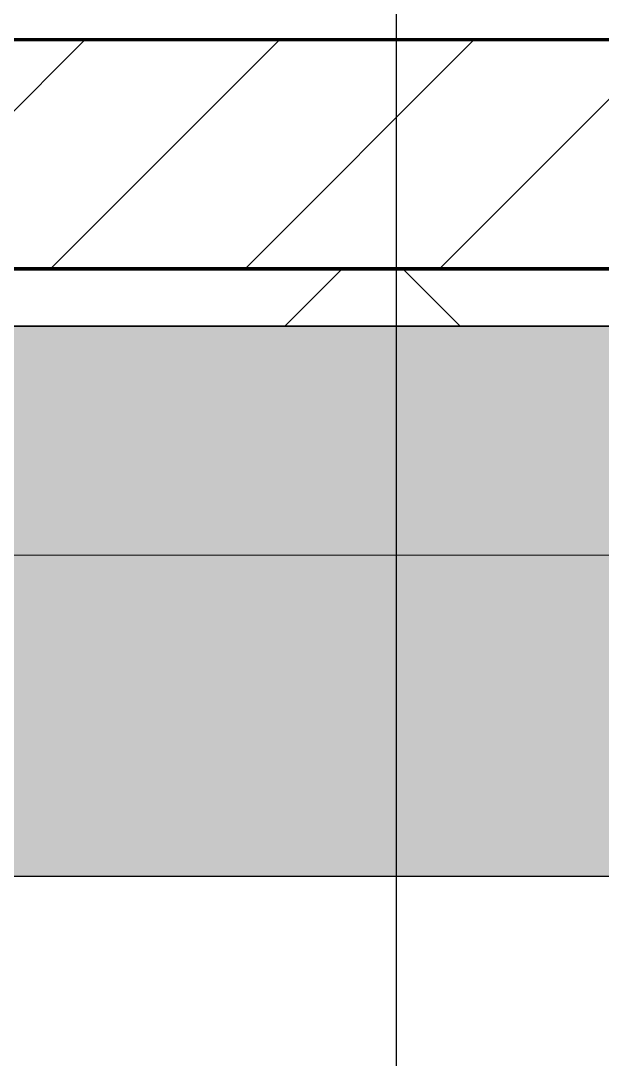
# Model space of a CAD drawing. Header units: millimetres. Extents: x -794334 to -714814, y -17806 to 22403.
# Drawn here: x -763770 to -763262, y 9255 to 10160 of the extents above; entities that cross this region are included whole.
import ezdxf
from ezdxf.xclip import XClip

# ---------------------------------------------------------------- set-up
doc = ezdxf.new("R2010")
doc.units = ezdxf.units.MM
doc.header["$XCLIPFRAME"] = 0
for name, color, linetype, lineweight in [('A-ANNO-NOTE', 3, 'Continuous', 25), ('A-GENM', 1, 'Continuous', 9), ('A-GLAZ-CURT', 2, 'Continuous', 9), ('A-WALL', 5, 'Continuous', 35), ('A-WALL-FNSH', 2, 'Continuous', 35), ('A-WALL-PATT', 1, 'Continuous', 35)]:
    doc.layers.add(name, color=color, linetype=linetype, lineweight=lineweight)
doc.layers.add('A11_ALU.SOLID SHEET', color=2, linetype='Continuous')

# ---------------------------------------------------------------- blocks, each defined once
blk = doc.blocks.new('PPLS-PP19_Custom Tile Pattern - Custom Tile Pattern-V88-4252-01 ENLARGED CONCOURSE LEVEL - REFLECTED CEILING PLAN - SHEET 3')
at = {"layer": 'A-GLAZ-CURT'}
for p, q in [((-300, 0), (300, 0)), ((300, 0), (-300, 0)), ((195.99, 0), (213.31, 0)), ((213.31, 0), (195.99, 0)), ((230.06, 0), (300, 0)), ((-300, -50), (300, -50)), ((300, -50), (-300, -50))]:
    blk.add_line(p, q, dxfattribs=at)
for points, knots in [([(-115.82, 0), (-114.96, 0), (-110.41, 0), (-96.78, 0), (-71.33, 0), (-42.53, 0), (-12.78, 0), (4.23, 0), (9.64, 0), (10.14, 0), (10.18, 0)], [-5724.064692, -5724.064692, -5724.064692, -5724.064692, -5430.283136, -5103.229623, -4799.173296, -4065.652676, -3589.737505, -3285.047089, -3066.359526, -3044.715262, -3044.715262, -3044.715262, -3044.715262]), ([(-18.17, 0), (-21.02, 0), (-28.43, 0), (-40, 0), (-56.24, 0), (-71.7, 0), (-80.81, 0), (-84.95, 0)], [-2313.983599, -2313.983599, -2313.983599, -2313.983599, -2125.455881, -1792.521578, -1466.981642, -1208.454564, -991.07689, -991.07689, -991.07689, -991.07689]), ([(-84.94, 0), (-76.5, 0), (-62.89, 0), (-54.4, 0), (-48.53, 0), (-30.79, 0), (-18.03, 0), (8.61, 0), (15.02, 0), (22.91, 0), (31, 0), (39.04, 0), (51.19, 0), (58.74, 0), (61.34, 0), (61.45, 0)], [-4481.828581, -4481.828581, -4481.828581, -4481.828581, -4008.285538, -3689.699207, -3546.54457, -3315.260113, -2864.387349, -2439.246196, -2084.094819, -1956.422387, -1818.904206, -1645.594513, -1443.202566, -1228.752106, -1120.932285, -1120.932285, -1120.932285, -1120.932285]), ([(31.18, 0), (25.97, 0), (11.99, 0), (-16.92, 0), (-47.42, 0), (-65.77, 0), (-66.37, 0), (-66.38, 0)], [-4496.803627, -4496.803627, -4496.803627, -4496.803627, -4222.080604, -3745.412743, -2981.410125, -2542.574734, -2498.224237, -2498.224237, -2498.224237, -2498.224237]), ([(50.25, 0), (45.19, 0), (36, 0), (24.07, 0), (12.82, 0), (-2.9, 0), (-20.62, 0), (-32.81, 0), (-44.85, 0), (-51.43, 0), (-51.79, 0)], [-2579.643523, -2579.643523, -2579.643523, -2579.643523, -2313.748533, -2106.613311, -1925.670641, -1617.263037, -1290.787923, -1039.307308, -819.71621, -644.910881, -644.910881, -644.910881, -644.910881]), ([(-36.78, 0), (-32.43, 0), (-19.22, 0), (8.83, 0), (34.76, 0), (50.08, 0), (50.81, 0)], [-6191.144455, -6191.144455, -6191.144455, -6191.144455, -5862.463379, -5340.621928, -4573.028122, -4534.618034, -4534.618034, -4534.618034, -4534.618034]), ([(-17.02, 0), (-18.91, 0), (-26.13, 0), (-34.76, 0), (-36.04, 0)], [-9515.698015, -9515.698015, -9515.698015, -9515.698015, -9424.652049, -9182.880979, -9182.880979, -9182.880979, -9182.880979]), ([(-18.01, 0), (-18.14, 0), (-23.72, 0), (-30.57, 0), (-31.82, 0), (-32, 0)], [-3001.340775, -3001.340775, -3001.340775, -3001.340775, -2994.501669, -2698.150104, -2614.070998, -2614.070998, -2614.070998, -2614.070998]), ([(-30.76, 0), (-30.73, 0), (-29.99, 0), (-23.47, 0), (-15.75, 0), (-15.19, 0)], [-54176.191683, -54176.191683, -54176.191683, -54176.191683, -54157.274271, -53749.15266, -53717.791567, -53717.791567, -53717.791567, -53717.791567]), ([(-30.52, 0), (-27.11, 0), (-17.83, 0), (5.99, 0), (22.06, 0), (37.44, 0), (45.92, 0), (57.76, 0), (64.47, 0), (72.74, 0), (75.22, 0), (76.03, 0), (76.21, 0)], [-2323.618664, -2323.618664, -2323.618664, -2323.618664, -2142.497158, -1716.209403, -1206.526904, -1089.329421, -901.315459, -753.071572, -495.328968, -421.953223, -334.951786, -290.452333, -290.452333, -290.452333, -290.452333]), ([(-17.68, 0), (-18.14, 0), (-20.79, 0), (-25.97, 0), (-29.52, 0), (-30.21, 0)], [-54863.791857, -54863.791857, -54863.791857, -54863.791857, -54789.006179, -54461.685999, -54290.791712, -54290.791712, -54290.791712, -54290.791712]), ([(-28.57, 0), (-26.93, 0), (-22.69, 0), (-19.21, 0), (-17.54, 0)], [-5361.429781, -5361.429781, -5361.429781, -5361.429781, -5261.36855, -5162.858308, -5162.858308, -5162.858308, -5162.858308]), ([(9.32, 0), (9.08, 0), (7.65, 0), (2.57, 0), (-8.09, 0), (-14.33, 0), (-17.11, 0)], [-2922.926651, -2922.926651, -2922.926651, -2922.926651, -2882.788014, -2720.818881, -2518.50168, -2337.177794, -2337.177794, -2337.177794, -2337.177794]), ([(50.45, 0), (47.49, 0), (38.62, 0), (24.74, 0), (3.12, 0), (-11.25, 0), (-17.08, 0)], [-4259.967552, -4259.967552, -4259.967552, -4259.967552, -4098.545751, -3766.694881, -3333.063701, -3018.184942, -3018.184942, -3018.184942, -3018.184942]), ([(-17.07, 0), (-15.33, 0), (-9.26, 0), (2.08, 0), (13.15, 0), (21.24, 0), (24.62, 0), (24.72, 0), (24.72, 0)], [-5153.656734, -5153.656734, -5153.656734, -5153.656734, -5050.479954, -4785.90057, -4596.498881, -4445.288762, -4384.376941, -4376.041937, -4376.041937, -4376.041937, -4376.041937]), ([(8.33, 0), (8.19, 0), (7.18, 0), (0.32, 0), (-10.16, 0), (-16.93, 0)], [-3574.286521, -3574.286521, -3574.286521, -3574.286521, -3526.962355, -3285.499107, -2903.012179, -2903.012179, -2903.012179, -2903.012179]), ([(-16.02, 0), (-15.84, 0), (-14.88, 0), (-11.36, 0), (-7.66, 0), (-6.6, 0), (-6.44, 0)], [-56353.592234, -56353.592234, -56353.592234, -56353.592234, -56344.022017, -56303.229861, -56166.290093, -56124.392176, -56124.392176, -56124.392176, -56124.392176]), ([(30.82, 0), (29.27, 0), (20.14, 0), (5.26, 0), (-8.81, 0), (-16, 0)], [-10462.034656, -10462.034656, -10462.034656, -10462.034656, -10363.088938, -9884.23066, -9532.07602, -9532.07602, -9532.07602, -9532.07602]), ([(-15.19, 0), (-13.07, 0), (7.48, 0), (42.82, 0), (81.9, 0), (107.18, 0), (118.18, 0)], [-461.142613, -461.142613, -461.142613, -461.142613, -429.606584, -390.253598, -346.313304, -311.894639, -311.894639, -311.894639, -311.894639]), ([(-6.54, 0), (-6.73, 0), (-7.2, 0), (-7.6, 0), (-7.79, 0)], [-56009.792147, -56009.792147, -56009.792147, -56009.792147, -55949.290093, -55895.192118, -55895.192118, -55895.192118, -55895.192118]), ([(-2.63, 0), (-2.47, 0), (-1.22, 0), (4.92, 0), (15.97, 0), (22.54, 0), (24.49, 0)], [-226.825321, -226.825321, -226.825321, -226.825321, -220.269177, -206.416616, -198.214427, -187.717507, -187.717507, -187.717507, -187.717507]), ([(103.09, 0), (101.08, 0), (86.31, 0), (63.34, 0), (35.84, 0), (12, 0), (3.08, 0), (-1.67, 0), (-2.25, 0)], [-375.435014, -375.435014, -375.435014, -375.435014, -369.147452, -330.153101, -307.516438, -285.83788, -246.234814, -234.646884, -234.646884, -234.646884, -234.646884]), ([(24.69, 0), (24.54, 0), (20.99, 0), (15.48, 0), (10.8, 0), (9.63, 0)], [-4368.572414, -4368.572414, -4368.572414, -4368.572414, -4306.476363, -4080.000647, -3772.857994, -3772.857994, -3772.857994, -3772.857994]), ([(18.16, 0), (19.15, 0), (24.25, 0), (25.66, 0), (26.12, 0)], [-5700.113719, -5700.113719, -5700.113719, -5700.113719, -5554.232259, -5302.431367, -5302.431367, -5302.431367, -5302.431367]), ([(50.81, 0), (48.01, 0), (42.66, 0), (29.53, 0), (20.67, 0), (18.85, 0), (18.16, 0)], [-6501.890653, -6501.890653, -6501.890653, -6501.890653, -6314.283804, -6135.05769, -5972.647715, -5832.674503, -5832.674503, -5832.674503, -5832.674503]), ([(27.44, 0), (27.9, 0), (29.54, 0), (38.07, 0), (53.39, 0), (71.67, 0), (84.83, 0), (86.01, 0), (92.51, 0), (94.33, 0)], [-5037.309798, -5037.309798, -5037.309798, -5037.309798, -4887.603822, -4705.298446, -4353.683244, -3960.84581, -3759.045785, -3336.541051, -2783.776468, -2783.776468, -2783.776468, -2783.776468]), ([(27.89, 0), (29.09, 0), (33.4, 0), (42.99, 0), (49.27, 0), (50.12, 0)], [-147.777612, -147.777612, -147.777612, -147.777612, -135.792042, -118.513713, -115.825696, -115.825696, -115.825696, -115.825696]), ([(50.87, 0), (49.7, 0), (43.8, 0), (36.46, 0), (30.82, 0)], [-487.248958, -487.248958, -487.248958, -487.248958, -360.610861, 0, 0, 0, 0]), ([(136.44, 0), (121.66, 0), (86.93, 0), (51.16, 0), (31.18, 0)], [-106.750556, -106.750556, -106.750556, -106.750556, -59.610984, 0, 0, 0, 0]), ([(49.76, 0), (48.84, 0), (45.41, 0), (41.18, 0), (36.02, 0), (35.54, 0), (35.54, 0)], [-336.738185, -336.738185, -336.738185, -336.738185, -334.000314, -326.15566, -319.318397, -317.489778, -317.489778, -317.489778, -317.489778]), ([(36.29, 0), (37.77, 0), (43.72, 0), (48.41, 0), (50.21, 0)], [-314.598523, -314.598523, -314.598523, -314.598523, -305.899624, -299.838748, -299.838748, -299.838748, -299.838748]), ([(50.8, 0), (56.26, 0), (73.15, 0), (100.57, 0), (116.36, 0), (128.63, 0), (128.95, 0)], [-115.103796, -115.103796, -115.103796, -115.103796, -97.899267, -63.759246, -39.050993, -35.895543, -35.895543, -35.895543, -35.895543]), ([(70.61, 0), (66.16, 0), (58.97, 0), (51.91, 0), (50.8, 0)], [-4647.237329, -4647.237329, -4647.237329, -4647.237329, -4326.416877, -4266.311163, -4266.311163, -4266.311163, -4266.311163]), ([(168.37, 0), (167.68, 0), (162.47, 0), (147.02, 0), (109.77, 0), (76.86, 0), (58.88, 0), (52, 0), (50.81, 0)], [-543.375029, -543.375029, -543.375029, -543.375029, -530.793311, -458.593899, -401.860199, -357.622665, -341.267687, -337.784341, -337.784341, -337.784341, -337.784341]), ([(76.63, 0), (74.8, 0), (67.65, 0), (58.5, 0), (51.67, 0), (50.81, 0)], [-3095.572228, -3095.572228, -3095.572228, -3095.572228, -2950.589685, -2634.532728, -2589.51344, -2589.51344, -2589.51344, -2589.51344]), ([(50.85, 0), (54.31, 0), (66.7, 0), (93.22, 0), (111.33, 0), (118.69, 0)], [-299.109663, -299.109663, -299.109663, -299.109663, -287.17622, -249.500363, -204.362955, -204.362955, -204.362955, -204.362955]), ([(53.18, 0), (53.06, 0), (52.66, 0), (51.77, 0), (51.17, 0)], [-622.740158, -622.740158, -622.740158, -622.740158, -566.066452, -498.192126, -498.192126, -498.192126, -498.192126]), ([(114.39, 0), (114.2, 0), (112.08, 0), (105.42, 0), (92.38, 0), (85.59, 0), (74.4, 0), (62.26, 0), (55.34, 0), (52.01, 0), (51.57, 0)], [-8148.58938, -8148.58938, -8148.58938, -8148.58938, -8105.191388, -7723.759874, -7531.75727, -7135.649961, -6924.452779, -6738.82075, -6548.303034, -6518.871504, -6518.871504, -6518.871504, -6518.871504]), ([(51.96, 0), (59.92, 0), (71.85, 0), (82.12, 0), (83.66, 0)], [-4514.376165, -4514.376165, -4514.376165, -4514.376165, -4094.177415, -3869.465285, -3869.465285, -3869.465285, -3869.465285]), ([(61.47, 0), (61.47, 0), (61.21, 0), (54.61, 0), (53.71, 0), (53.56, 0)], [-1113.311073, -1113.311073, -1113.311073, -1113.311073, -1096.402191, -891.204116, -747.28819, -747.28819, -747.28819, -747.28819]), ([(76.22, 0), (75.58, 0), (73.64, 0), (71.05, 0), (70.61, 0)], [-193.634889, -193.634889, -193.634889, -193.634889, -31.537676, 0, 0, 0, 0]), ([(94.4, 0), (94.4, 0), (94.64, 0), (99.11, 0), (108.7, 0), (115.1, 0), (118.63, 0)], [-2348.345796, -2348.345796, -2348.345796, -2348.345796, -2310.419338, -2233.599744, -2052.234781, -1855.850978, -1855.850978, -1855.850978, -1855.850978]), ([(129.02, 0), (129.02, 0), (124.41, 0), (122.35, 0), (114.96, 0), (108.04, 0), (103.09, 0)], [-35.386604, -35.386604, -35.386604, -35.386604, -31.430235, -22.807238, -15.488593, 0, 0, 0, 0]), ([(157.9, 0), (156.77, 0), (151.67, 0), (143.29, 0), (134.04, 0), (126.24, 0), (118.6, 0), (114.23, 0), (111.98, 0), (105.66, 0), (105.23, 0), (105.23, 0)], [-10292.955006, -10292.955006, -10292.955006, -10292.955006, -10098.273015, -9847.788484, -9677.714971, -9567.007022, -9453.21225, -9220.200448, -9012.77275, -8966.157302, -8929.495943, -8929.495943, -8929.495943, -8929.495943]), ([(105.26, 0), (105.52, 0), (111.01, 0), (112.65, 0), (113.59, 0)], [-8920.561005, -8920.561005, -8920.561005, -8920.561005, -8814.835624, -8577.462505, -8577.462505, -8577.462505, -8577.462505]), ([(118.68, 0), (125.08, 0), (131.69, 0), (138.28, 0), (138.53, 0)], [-311.373898, -311.373898, -311.373898, -311.373898, -291.370682, -290.5735, -290.5735, -290.5735, -290.5735]), ([(118.68, 0), (118.89, 0), (124.74, 0), (139.94, 0), (163.31, 0), (185.23, 0), (193.62, 0), (194.69, 0), (194.79, 0)], [-1854.857272, -1854.857272, -1854.857272, -1854.857272, -1843.028543, -1530.39897, -1095.004608, -529.74427, -295.064701, -265.121568, -265.121568, -265.121568, -265.121568]), ([(118.92, 0), (120.4, 0), (128.19, 0), (132.42, 0), (134.6, 0)], [-203.900213, -203.900213, -203.900213, -203.900213, -194.761443, -152.241002, -152.241002, -152.241002, -152.241002]), ([(128.58, 0), (128.8, 0), (130.16, 0), (139.26, 0), (152.67, 0), (161.24, 0), (162.19, 0), (162.75, 0)], [-633.326174, -633.326174, -633.326174, -633.326174, -627.736123, -618.981161, -602.094757, -592.980799, -581.414464, -581.414464, -581.414464, -581.414464]), ([(137.1, 0), (136, 0), (133.64, 0), (129.87, 0), (129.11, 0)], [-670.405967, -670.405967, -670.405967, -670.405967, -651.020627, -640.742133, -640.742133, -640.742133, -640.742133]), ([(186.56, 0), (184.58, 0), (179.41, 0), (171, 0), (161.95, 0), (161.28, 0), (158.35, 0), (157.85, 0), (157.77, 0)], [-11321.355344, -11321.355344, -11321.355344, -11321.355344, -11105.624034, -10839.086983, -10768.332124, -10666.779182, -10580.760289, -10550.278881, -10550.278881, -10550.278881, -10550.278881]), ([(300, 0), (286.53, 0), (254.22, 0), (207.11, 0), (177.41, 0), (159.34, 0), (158.33, 0), (158.3, 0)], [-285.253232, -285.253232, -285.253232, -285.253232, -244.693688, -187.987675, -143.776725, -129.632772, -123.352749, -123.352749, -123.352749, -123.352749]), ([(159.07, 0), (159.13, 0), (160.84, 0), (165.21, 0), (173.59, 0), (181.07, 0), (185.77, 0)], [-115.643202, -115.643202, -115.643202, -115.643202, -114.681583, -87.660824, -65.295536, -46.257281, -46.257281, -46.257281, -46.257281]), ([(162.75, 0), (165.4, 0), (170.91, 0), (172.61, 0), (172.61, 0)], [-111.264224, -111.264224, -111.264224, -111.264224, -56.742688, -19.085662, -19.085662, -19.085662, -19.085662]), ([(186.52, 0), (183.5, 0), (179.02, 0), (174.27, 0), (169.67, 0), (168.99, 0)], [-8422.593657, -8422.593657, -8422.593657, -8422.593657, -8253.978395, -8152.463617, -8069.855175, -8069.855175, -8069.855175, -8069.855175]), ([(171.51, 0), (176.48, 0), (193.23, 0), (201.73, 0), (208.81, 0), (213.9, 0), (241.96, 0), (266.73, 0), (281.71, 0), (291.71, 0), (296.52, 0), (297.86, 0), (298.09, 0)], [-7971.819559, -7971.819559, -7971.819559, -7971.819559, -7784.112253, -7606.717214, -7289.299508, -7042.621073, -6582.165592, -6068.460911, -5766.029927, -5566.724884, -5280.360606, -5199.253518, -5199.253518, -5199.253518, -5199.253518]), ([(186.49, 0), (187.42, 0), (192.98, 0), (208.82, 0), (219.42, 0), (230.06, 0)], [-45.297383, -45.297383, -45.297383, -45.297383, -41.623857, -24.459831, 0, 0, 0, 0]), ([(186.56, 0), (187.39, 0), (192.84, 0), (201.08, 0), (207.47, 0), (213.96, 0), (215.11, 0)], [-240.490744, -240.490744, -240.490744, -240.490744, -237.955587, -223.92608, -215.862851, -208.75215, -208.75215, -208.75215, -208.75215]), ([(215.22, 0), (214.62, 0), (210.55, 0), (203.98, 0), (193.22, 0), (186.65, 0), (186.56, 0)], [-203.825446, -203.825446, -203.825446, -203.825446, -198.527383, -184.406837, -162.427601, -162.138823, -162.138823, -162.138823, -162.138823]), ([(193.8, 0), (193.33, 0), (191.36, 0), (188.82, 0), (186.59, 0)], [-11665.349007, -11665.349007, -11665.349007, -11665.349007, -11565.880756, -11322.250507, -11322.250507, -11322.250507, -11322.250507]), ([(247.1, 0), (246.76, 0), (245.04, 0), (238.34, 0), (226.56, 0), (221.1, 0), (204.3, 0), (192.59, 0), (187.55, 0)], [-9649.085549, -9649.085549, -9649.085549, -9649.085549, -9581.591397, -9406.094246, -9221.510254, -9016.44624, -8717.832359, -8441.438792, -8441.438792, -8441.438792, -8441.438792]), ([(300, 0), (288.22, 0), (262, 0), (230.43, 0), (219.94, 0), (219.02, 0)], [-12528.858583, -12528.858583, -12528.858583, -12528.858583, -11905.454923, -11162.864862, -10856.732305, -10856.732305, -10856.732305, -10856.732305]), ([(219.9, 0), (220.86, 0), (227.84, 0), (242.06, 0), (246.54, 0), (246.96, 0)], [-10670.940496, -10670.940496, -10670.940496, -10670.940496, -10511.382485, -9925.173265, -9834.877357, -9834.877357, -9834.877357, -9834.877357]), ([(284.76, 0), (284.76, 0), (285.09, 0), (287.47, 0), (293.59, 0), (297.76, 0), (300, 0)], [-4110.630118, -4110.630118, -4110.630118, -4110.630118, -4053.389046, -3959.664717, -3862.421465, -3746.95702, -3746.95702, -3746.95702, -3746.95702]), ([(297.38, 0), (295.84, 0), (291.62, 0), (285.38, 0), (284.87, 0)], [-4803.172655, -4803.172655, -4803.172655, -4803.172655, -4358.271401, -4143.037883, -4143.037883, -4143.037883, -4143.037883])]:
    blk.add_open_spline(points, degree=3, knots=knots, dxfattribs=at)
for points in [[(-18.19, 0), (-21.73, 0), (-25.36, 0), (-29.03, 0)], [(-22.56, 0), (-20.78, 0), (-18.92, 0), (-17.08, 0)], [(-13, 0), (-13.99, 0), (-15.26, 0), (-17.03, 0)], [(24.49, 0), (25.23, 0), (25.72, 0), (26.04, 0)], [(80.35, 0), (79.57, 0), (78.27, 0), (76.63, 0)], [(84.06, 0), (83.48, 0), (82.41, 0), (81.72, 0)], [(168.74, 0), (168.74, 0), (169.81, 0), (171.51, 0)], [(186.13, 0), (180.6, 0), (175.07, 0), (169.49, 0)], [(172.07, 0), (176.59, 0), (181.14, 0), (185.75, 0)], [(195.11, 0), (194.91, 0), (194.44, 0), (193.8, 0)]]:
    blk.add_open_spline(points, degree=3, dxfattribs=at)
blk = doc.blocks.new('PPLS-PP19_Custom Tile Pattern - Custom Tile Pattern-V89-4252-01 ENLARGED CONCOURSE LEVEL - REFLECTED CEILING PLAN - SHEET 3')
at = {"layer": 'A-GLAZ-CURT'}
for p, q in [((-300, 0), (300, 0)), ((300, 0), (-300, 0)), ((-293.07, 0), (-277.66, 0)), ((-277.66, 0), (-293.07, 0)), ((-277.34, 0), (-275.75, 0)), ((-275.75, 0), (-277.34, 0)), ((-222.32, 0), (-209.78, 0)), ((-209.78, 0), (-222.32, 0)), ((-208.66, 0), (-205, 0)), ((-205, 0), (-208.66, 0)), ((-300, -50), (300, -50)), ((300, -50), (-300, -50))]:
    blk.add_line(p, q, dxfattribs=at)
at = {"layer": 'A-GLAZ-CURT', "flags": 128}
for points in [[(-300, 0), (-291.56, 0), (-283.3, 0), (-275.2, 0), (-267.26, 0), (-259.45, 0), (-251.77, 0), (-244.2, 0), (-236.74, 0), (-229.36, 0), (-222.06, 0), (-214.83, 0), (-207.71, 0), (-200.76, 0), (-194.02, 0), (-187.54, 0), (-181.38, 0), (-175.58, 0), (-170.25, 0), (-165.64, 0), (-162.01, 0), (-159.53, 0), (-157.46, 0), (-154.52, 0), (-149.42, 0), (-141.94, 0)], [(-209.8, 0), (-215.73, 0), (-222.63, 0), (-229.72, 0), (-236.97, 0), (-244.39, 0), (-251.96, 0), (-259.67, 0), (-267.51, 0), (-275.48, 0), (-283.55, 0), (-291.73, 0), (-300, 0)], [(-125.17, 0), (-128.55, 0), (-134.16, 0), (-140.03, 0), (-145.5, 0), (-150.63, 0), (-155.53, 0), (-160.27, 0), (-164.95, 0), (-169.65, 0), (-174.47, 0), (-179.49, 0), (-184.81, 0), (-190.44, 0), (-196.37, 0), (-202.58, 0), (-209.04, 0)], [(-141.84, 0), (-132.81, 0), (-126.08, 0)]]:
    blk.add_lwpolyline(points, dxfattribs=at)
at = {"layer": 'A-GLAZ-CURT'}
for points, knots in [([(-300, 0), (-284.65, 0), (-252.12, 0), (-224.38, 0), (-210.58, 0)], [-5323.127839, -5323.127839, -5323.127839, -5323.127839, -4502.809032, -3548.751892, -3548.751892, -3548.751892, -3548.751892]), ([(-278.33, 0), (-280.1, 0), (-287.17, 0), (-294.48, 0), (-300, 0)], [-13827.365201, -13827.365201, -13827.365201, -13827.365201, -13729.592194, -13439.944408, -13439.944408, -13439.944408, -13439.944408]), ([(-142.16, 0), (-163.35, 0), (-204.62, 0), (-254.32, 0), (-277.68, 0)], [-16926.731542, -16926.731542, -16926.731542, -16926.731542, -15131.813646, -13839.219345, -13839.219345, -13839.219345, -13839.219345]), ([(-209.81, 0), (-218.94, 0), (-233.42, 0), (-255.22, 0), (-262.59, 0), (-264.9, 0), (-265.4, 0)], [-1328.219744, -1328.219744, -1328.219744, -1328.219744, -858.079193, -543.655514, -208.940337, 0, 0, 0, 0]), ([(-258.6, 0), (-257.91, 0), (-254.26, 0), (-241.25, 0), (-225.99, 0), (-215.42, 0), (-211.41, 0), (-210.81, 0)], [-5722.54675, -5722.54675, -5722.54675, -5722.54675, -5657.471696, -5413.335975, -5017.494783, -4832.723979, -4800.794254, -4800.794254, -4800.794254, -4800.794254]), ([(-133.82, 0), (-135.51, 0), (-137.8, 0), (-149.31, 0), (-162.01, 0), (-177.91, 0), (-199.46, 0), (-216.65, 0), (-231.26, 0), (-233.46, 0), (-234, 0)], [-2731.647847, -2731.647847, -2731.647847, -2731.647847, -2418.507304, -2308.929706, -2113.765672, -1763.376603, -1422.553702, -978.033455, -846.069444, -682.911962, -682.911962, -682.911962, -682.911962]), ([(-233.49, 0), (-233.44, 0), (-232.38, 0), (-230.74, 0), (-225.3, 0), (-223.63, 0)], [-455.274641, -455.274641, -455.274641, -455.274641, -440.605512, -119.536984, 0, 0, 0, 0]), ([(-223.63, 0), (-219.39, 0), (-206.17, 0), (-188.58, 0), (-169.02, 0), (-154.5, 0), (-145.16, 0), (-141.91, 0)], [-5463.295695, -5463.295695, -5463.295695, -5463.295695, -5161.076232, -4739.070012, -4465.409639, -4149.119819, -3966.243708, -3966.243708, -3966.243708, -3966.243708]), ([(-209.82, 0), (-207.62, 0), (-199.34, 0), (-185.8, 0), (-171.77, 0), (-158.7, 0), (-157.22, 0)], [-4783.079161, -4783.079161, -4783.079161, -4783.079161, -4666.091899, -4349.945572, -4000.813434, -3840.635403, -3840.635403, -3840.635403, -3840.635403]), ([(-141.97, 0), (-143.1, 0), (-147.67, 0), (-147.69, 0), (-158.72, 0), (-174.02, 0), (-185.59, 0), (-200.07, 0), (-208.41, 0), (-209.81, 0)], [-3046.580276, -3046.580276, -3046.580276, -3046.580276, -2919.378265, -2477.344047, -2237.412286, -2029.680487, -1755.085331, -1400.429864, -1328.264377, -1328.264377, -1328.264377, -1328.264377]), ([(-209.8, 0), (-197.82, 0), (-163.87, 0), (-129.95, 0), (-110.8, 0), (-99.5, 0), (-91.46, 0)], [-3530.813721, -3530.813721, -3530.813721, -3530.813721, -2700.551212, -1002.059161, -460.363443, 0, 0, 0, 0]), ([(-152.35, 0), (-151.03, 0), (-148.17, 0), (-144.7, 0), (-141.95, 0)], [-3494.978217, -3494.978217, -3494.978217, -3494.978217, -3371.022232, -3264.540092, -3264.540092, -3264.540092, -3264.540092]), ([(-118.78, 0), (-121.86, 0), (-126.28, 0), (-136.96, 0), (-147.46, 0), (-150.03, 0), (-150.57, 0)], [-5938.474035, -5938.474035, -5938.474035, -5938.474035, -5700.061948, -5508.838257, -5298.784692, -5196.16478, -5196.16478, -5196.16478, -5196.16478]), ([(-150.34, 0), (-150.07, 0), (-147.75, 0), (-142.6, 0), (-127.26, 0), (-107.3, 0), (-90.42, 0), (-75.26, 0), (-68.41, 0), (-65.12, 0), (-63.63, 0)], [-4948.728362, -4948.728362, -4948.728362, -4948.728362, -4883.323924, -4440.880425, -4054.690705, -3793.097032, -3402.597032, -3144.956779, -3050.982048, -2969.237017, -2969.237017, -2969.237017, -2969.237017]), ([(-26.75, 0), (-27.82, 0), (-36.18, 0), (-53.55, 0), (-78.2, 0), (-110.94, 0), (-130.52, 0), (-147.74, 0), (-149.07, 0)], [-8718.362214, -8718.362214, -8718.362214, -8718.362214, -8532.293389, -8073.216054, -7508.296369, -7004.680444, -6449.282163, -6277.220794, -6277.220794, -6277.220794, -6277.220794]), ([(-148.23, 0), (-146.94, 0), (-144.4, 0), (-142.51, 0), (-141.9, 0)], [-6162.058746, -6162.058746, -6162.058746, -6162.058746, -6017.569127, -5937.414642, -5937.414642, -5937.414642, -5937.414642]), ([(-86.16, 0), (-91.37, 0), (-104.13, 0), (-122.65, 0), (-139.03, 0), (-146.11, 0), (-146.95, 0)], [-1681.3698, -1681.3698, -1681.3698, -1681.3698, -1374.161226, -945.742622, -741.901385, -489.130243, -489.130243, -489.130243, -489.130243]), ([(-146.69, 0), (-146.59, 0), (-145.49, 0), (-135.69, 0), (-128.29, 0), (-125.15, 0)], [-420.34245, -420.34245, -420.34245, -420.34245, -406.956646, -290.263673, 0, 0, 0, 0]), ([(-74.46, 0), (-76.83, 0), (-92.38, 0), (-116.27, 0), (-139.54, 0), (-141.93, 0)], [-19348.111496, -19348.111496, -19348.111496, -19348.111496, -18935.241197, -17136.203329, -16932.976987, -16932.976987, -16932.976987, -16932.976987]), ([(-141.7, 0), (-138.98, 0), (-136.9, 0), (-133.93, 0), (-128.78, 0), (-126.5, 0)], [-5928.486305, -5928.486305, -5928.486305, -5928.486305, -5560.701257, -5364.112219, -5231.017328, -5231.017328, -5231.017328, -5231.017328]), ([(-140.83, 0), (-138.97, 0), (-133.91, 0), (-127.33, 0), (-124.19, 0), (-123.43, 0), (-123.28, 0)], [-3945.713557, -3945.713557, -3945.713557, -3945.713557, -3839.893365, -3647.167523, -3488.92562, -3439.852845, -3439.852845, -3439.852845, -3439.852845]), ([(-127.41, 0), (-131.63, 0), (-133.16, 0), (-134.09, 0), (-134.15, 0)], [-8540.990293, -8540.990293, -8540.990293, -8540.990293, -8266.114998, -8246.473386, -8246.473386, -8246.473386, -8246.473386]), ([(-134.15, 0), (-133.32, 0), (-130.31, 0), (-117.33, 0), (-92.04, 0), (-74.02, 0), (-62.74, 0), (-60.36, 0), (-59.97, 0)], [-7657.439573, -7657.439573, -7657.439573, -7657.439573, -7293.749979, -6839.55839, -6236.997189, -5713.340575, -5140.470607, -5006.787413, -5006.787413, -5006.787413, -5006.787413]), ([(-120.13, 0), (-120.14, 0), (-120.24, 0), (-121.3, 0), (-129.25, 0), (-133.82, 0)], [-2933.992132, -2933.992132, -2933.992132, -2933.992132, -2920.575025, -2840.280255, -2731.647847, -2731.647847, -2731.647847, -2731.647847]), ([(-113.43, 0), (-113.44, 0), (-113.96, 0), (-119.73, 0), (-125.43, 0), (-127.03, 0), (-127.41, 0)], [-328.499627, -328.499627, -328.499627, -328.499627, -282.672656, -98.539552, -24.539552, 0, 0, 0, 0]), ([(-126.5, 0), (-122.44, 0), (-108.71, 0), (-86.68, 0), (-63.44, 0), (-54.4, 0), (-48.53, 0), (-30.79, 0), (-18.03, 0), (8.61, 0), (15.02, 0), (22.91, 0), (31, 0), (39.04, 0), (51.19, 0), (58.74, 0), (61.34, 0), (61.45, 0)], [-5231.017328, -5231.017328, -5231.017328, -5231.017328, -4994.692869, -4542.524482, -4008.285538, -3689.699207, -3546.54457, -3315.260113, -2864.387349, -2439.246196, -2084.094819, -1956.422387, -1818.904206, -1645.594513, -1443.202566, -1228.752106, -1120.932285, -1120.932285, -1120.932285, -1120.932285]), ([(-125.15, 0), (-124.93, 0), (-121.96, 0), (-113.01, 0), (-98.9, 0), (-85.29, 0), (-71.67, 0), (-65.93, 0), (-65.07, 0)], [-3362.7396, -3362.7396, -3362.7396, -3362.7396, -3342.215224, -3074.362186, -2902.289527, -2605.247022, -2322.099534, -2241.8264, -2241.8264, -2241.8264, -2241.8264]), ([(-122.08, 0), (-122.01, 0), (-121.69, 0), (-121.2, 0), (-120.88, 0)], [-3136.336417, -3136.336417, -3136.336417, -3136.336417, -3110.304437, -3035.164275, -3035.164275, -3035.164275, -3035.164275]), ([(-36.33, 0), (-36.43, 0), (-37.27, 0), (-45.02, 0), (-46.13, 0), (-60.59, 0), (-81.23, 0), (-99.51, 0), (-114.02, 0), (-117.28, 0), (-118.78, 0)], [-1855.773136, -1855.773136, -1855.773136, -1855.773136, -1810.870157, -1672.078046, -1405.135169, -1060.00838, -740.068933, -229.489605, -116.330425, 0, 0, 0, 0]), ([(-117.74, 0), (-117.19, 0), (-114.78, 0), (-113.43, 0), (-113.43, 0)], [-821.249067, -821.249067, -821.249067, -821.249067, -394.672656, -330.879064, -330.879064, -330.879064, -330.879064]), ([(-74.06, 0), (-77.24, 0), (-89.87, 0), (-107.61, 0), (-116.56, 0), (-117.56, 0)], [-2455.938095, -2455.938095, -2455.938095, -2455.938095, -2193.204658, -1433.981041, -985.49888, -985.49888, -985.49888, -985.49888]), ([(-115.82, 0), (-114.96, 0), (-110.41, 0), (-96.78, 0), (-71.33, 0), (-42.53, 0), (-17.63, 0), (-8.1, 0), (-7.09, 0)], [-5724.064692, -5724.064692, -5724.064692, -5724.064692, -5430.283136, -5103.229623, -4799.173296, -4065.652676, -3589.737505, -3531.869704, -3531.869704, -3531.869704, -3531.869704]), ([(-6.19, 0), (-6.85, 0), (-14.63, 0), (-25.64, 0), (-40, 0), (-56.24, 0), (-75.59, 0), (-94, 0), (-112.01, 0), (-114.94, 0), (-115.63, 0)], [-2554.676096, -2554.676096, -2554.676096, -2554.676096, -2518.50168, -2125.455881, -1792.521578, -1466.981642, -1208.454564, -789.402658, -501.969187, -243.577221, -243.577221, -243.577221, -243.577221])]:
    blk.add_open_spline(points, degree=3, knots=knots, dxfattribs=at)
for points in [[(-141.94, 0), (-140.99, 0), (-139.89, 0), (-138.62, 0)], [(-137.88, 0), (-139.21, 0), (-140.54, 0), (-141.74, 0)]]:
    blk.add_open_spline(points, degree=3, dxfattribs=at)
blk = doc.blocks.new('Curved Concourse Ceiling6 - Curved Concourse Ceiling-12515612-4252-01 ENLARGED CONCOURSE LEVEL - REFLECTED CEILING PLAN - SHEET 3')
at = {"layer": 'A-GENM'}
h = blk.add_hatch(color=256, dxfattribs=at)
h.paths.add_polyline_path([(-757257.49, 4129.03), (-757257.5, 9894.02), (-766307.49, 9893.72), (-766307.42, 4129.03), (-757903.08, 4129.03)])
h.paths.add_polyline_path([(-757903.08, 4329.03), (-766107.49, 4329.03), (-766107.49, 9694.03), (-757457.49, 9694.03), (-757457.49, 4329.03)])
blk.add_hatch(color=256, dxfattribs=at).paths.add_polyline_path([(-757903.08, 9414.03), (-757737.49, 9414.03), (-757457.49, 9694.03), (-766107.49, 9694.03), (-765827.49, 9414.03), (-758989.1, 9414.03)])
for p, q in [((-757257.49, 9894.03), (-766307.49, 9894.03)), ((-757257.49, 9894.03), (-766307.49, 9894.03)), ((-757457.49, 9694.03), (-766107.49, 9694.03)), ((-757457.49, 9694.03), (-766107.49, 9694.03)), ((-765827.49, 9414.03), (-757737.49, 9414.03)), ((-757737.49, 9414.03), (-765827.49, 9414.03))]:
    blk.add_line(p, q, dxfattribs=at)
blk = doc.blocks.new('*U1029')
at = {"layer": 'A-GENM'}
blk.add_blockref('Curved Concourse Ceiling6 - Curved Concourse Ceiling-12515612-4252-01 ENLARGED CONCOURSE LEVEL - REFLECTED CEILING PLAN - SHEET 3', (778882.37, -3579.02), dxfattribs=at)
at = {"layer": 'A-GLAZ-CURT', "rotation": 180}
for name, p in [('PPLS-PP19_Custom Tile Pattern - Custom Tile Pattern-V89-4252-01 ENLARGED CONCOURSE LEVEL - REFLECTED CEILING PLAN - SHEET 3', (15000, 6315)), ('PPLS-PP19_Custom Tile Pattern - Custom Tile Pattern-V88-4252-01 ENLARGED CONCOURSE LEVEL - REFLECTED CEILING PLAN - SHEET 3', (15600, 6315))]:
    blk.add_blockref(name, p, dxfattribs=at)
blk = doc.blocks.new('*U1230')
for points in [[(0, 0), (9050, 0), (9050, 5765), (0, 5765)], [(480, 480), (8570, 480), (8570, 5285), (480, 5285)]]:
    blk.add_lwpolyline(points, close=True)
blk = doc.blocks.new('*U1630')
blk.add_lwpolyline([(-4139.52, 6315), (-75674.95, 6315), (-75674.95, 550), (-4139.52, 550)], close=True)
blk.add_blockref('*U1230', (-21625.12, 550))

msp = doc.modelspace()

# ---------------------------------------------------------------- block references
at = {"layer": 'A11_ALU.SOLID SHEET'}
ref = msp.add_blockref('*U1630', (-744681.24, 3579.02), dxfattribs=at)
XClip(ref).set_block_clipping_path([(-45802.4668593339, -9620.0029952967), (23702.8690583039, 10334.9999958097)])

# ---------------------------------------------------------------- next in the draw order: hatches: boundary and pattern name
at = {"layer": 'A-WALL-PATT', "lineweight": 9}
h = msp.add_hatch(dxfattribs=at)
h.set_pattern_fill('FP_2', color=256, style=0, pattern_type=2)
h.set_pattern_definition([(45, (0, 0), (-84.852814, 84.852814), [])])
h.paths.add_polyline_path([(-745742.17, 9944.02), (-745742.17, 10144.02), (-783082.17, 10144.02), (-783082.17, 9944.02), (-747042.87, 9944.02)])
h = msp.add_hatch(dxfattribs=at)
h.set_pattern_fill('FP_5', color=256, style=0, pattern_type=2)
h.set_pattern_definition([(45, (0, 0), (-212.13203, 212.13203), []), (135, (0, 0), (-212.13203, -212.13203), [])])
h.paths.add_polyline_path([(-748821.9, 9894.02), (-748821.9, 9944.02), (-783057.37, 9944.02), (-783057.37, 9894.02), (-749214.91, 9894.02)])

# ---------------------------------------------------------------- next in the draw order: linework, layer by layer
at = {"layer": 'A-ANNO-NOTE'}
msp.add_line((-763441.87, 8867.91), (-763442.37, 16320.84), dxfattribs=at)
at = {"layer": 'A-WALL', "color": 7, "lineweight": 70}
for p, q in [((-783082.17, 10144.02), (-745742.17, 10144.02)), ((-783057.37, 9944.02), (-748821.9, 9944.02)), ((-748821.9, 9944.02), (-783057.37, 9944.02))]:
    msp.add_line(p, q, dxfattribs=at)
at = {"layer": 'A-WALL-FNSH', "color": 250}
msp.add_line((-748821.9, 9894.02), (-783057.37, 9894.02), dxfattribs=at)

# ---------------------------------------------------------------- next in the draw order: block references
msp.add_blockref('*U1029', (-778882.37, 3579.02))

doc.saveas('drawing.dxf')
